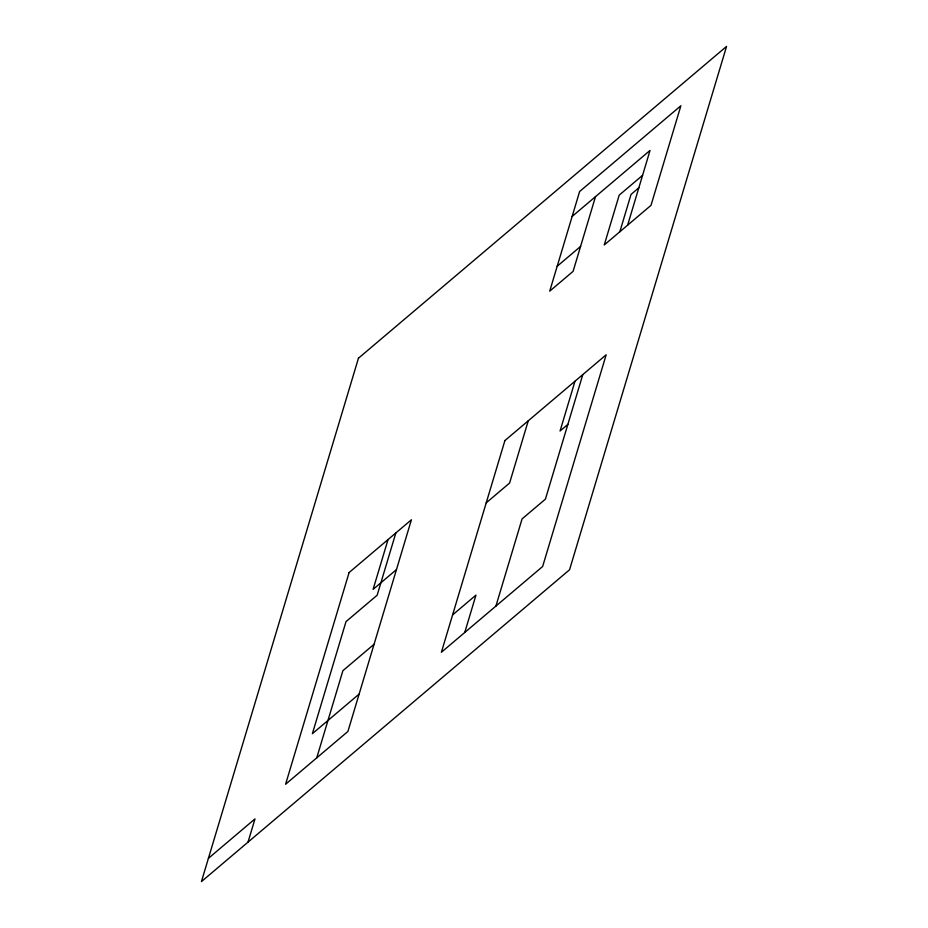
<?xml version="1.0" encoding="UTF-8"?>
<svg xmlns="http://www.w3.org/2000/svg" width="928" height="928" viewBox="0 0 928 928"><rect width="100%" height="100%" fill="white"/><g stroke="black" fill="none" stroke-linecap="round" stroke-linejoin="round"><path stroke-width="1.39" d="M248.02 842.137L254.991 818.89L208.406 858.354M316.75 757.851L342.896 670.689L374.054 644.287M388.043 539.562L373.102 589.373L396.476 569.572M395.838 532.962L377.162 595.219L346.005 621.621L312.376 733.688L359.113 694.098M464.754 632.478L475.96 595.126L452.597 614.916M528.264 420.79L509.588 483.047L486.214 502.848M595.509 196.632L573.098 271.347L549.724 291.148L579.617 191.528L680.885 105.746L650.992 205.366L604.256 244.957L619.196 195.147L642.57 175.346M495.912 606.088L522.07 518.914L545.432 499.125L582.796 374.599M575 381.199L560.06 431.01L567.855 424.409M619.834 231.756L631.04 194.404L638.835 187.804M627.63 225.156L650.041 150.44L572.147 216.433M557.206 266.243L580.568 246.442M358.452 358.22L201.434 881.6L569.548 569.78L726.566 46.4L358.452 358.22M349.102 572.553L285.592 784.253L347.907 731.461L411.417 519.761L349.102 572.553M504.902 440.58L441.38 652.28L542.648 566.498L606.17 354.798L504.902 440.58"/></g></svg>
